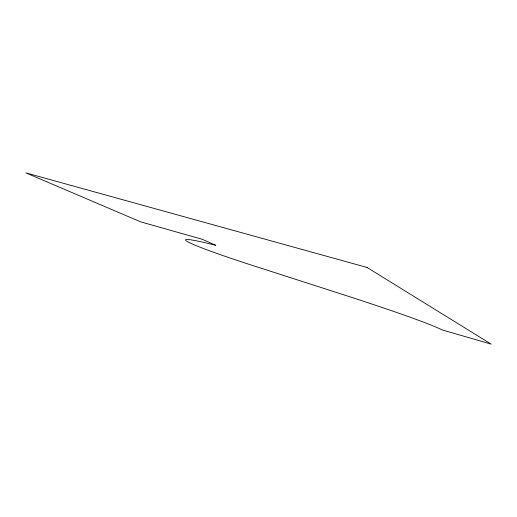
<?xml version="1.0" encoding="UTF-8"?>
<svg xmlns="http://www.w3.org/2000/svg" width="517" height="517" viewBox="0 0 517 517"><rect width="100%" height="100%" fill="white"/><g stroke="black" fill="none" stroke-linecap="round" stroke-linejoin="round"><path stroke-width="0.78" d="M367.076 267.463L25.85 172.872L140.65 221.851L202.36 239.319L215.796 245.323A101.041 5.086 17 0 0 247.876 263.941L343.172 294.638A172.096 6.592 17 0 1 441.861 329.827L491.15 344.128L367.076 267.463"/></g></svg>
